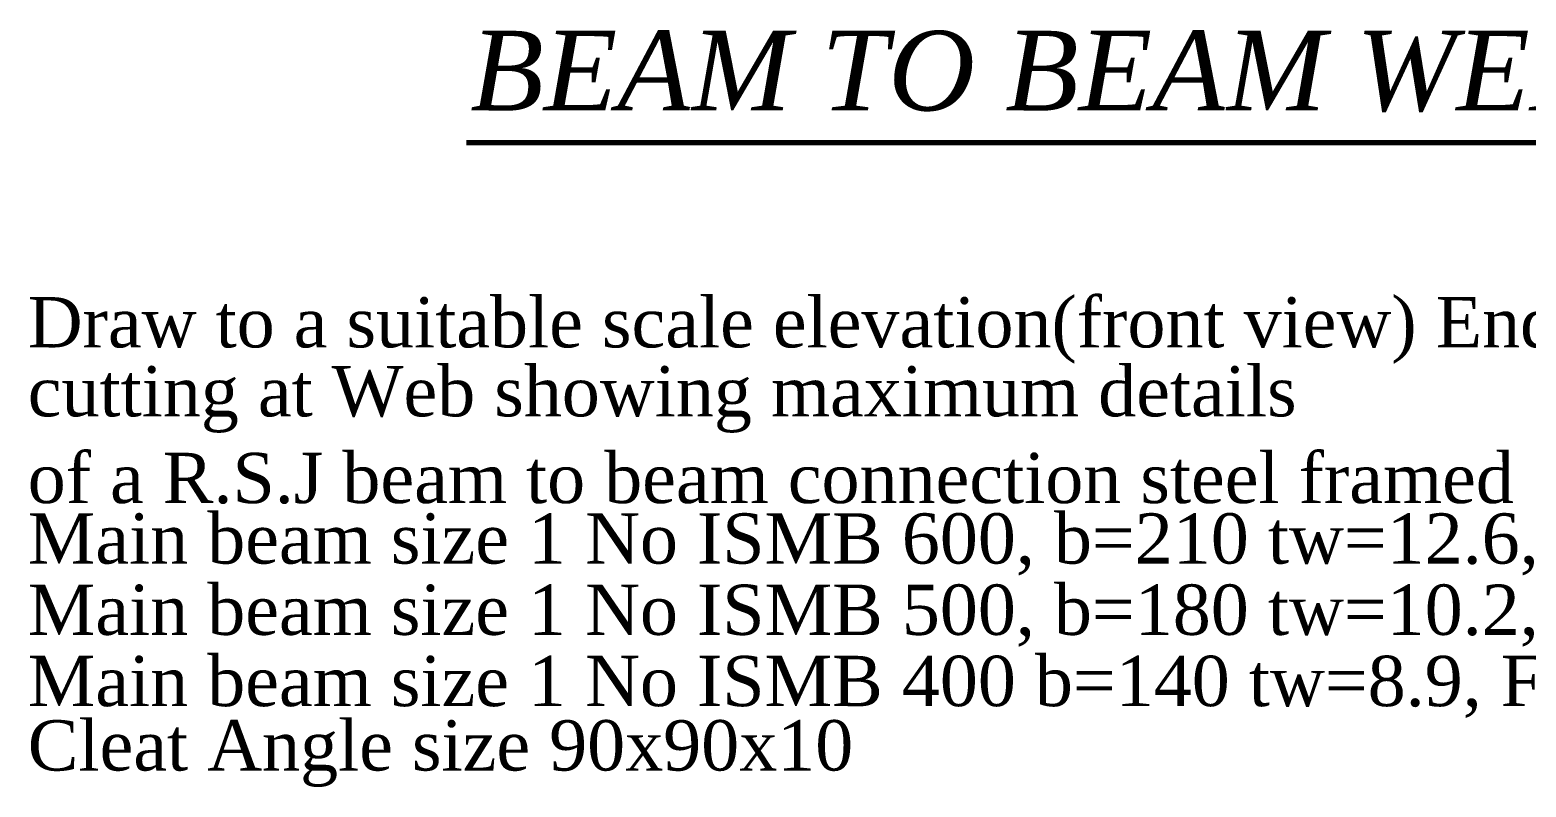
# Model space of a CAD drawing. Header units: millimetres. Extents: x 2741 to 2904, y 1625 to 1759.
# Drawn here: x 2741.3 to 2812.6, y 1723.2 to 1759.3 of the extents above; entities that cross this region are included whole.
import ezdxf

# ---------------------------------------------------------------- set-up
doc = ezdxf.new("R2010")
doc.units = ezdxf.units.MM
doc.layers.add('P', color=7, linetype='Continuous')
doc.layers.add('T', color=7, linetype='Continuous')
doc.styles.get("Standard").update_dxf_attribs({"font": 'arial.ttf'})

msp = doc.modelspace()

# ---------------------------------------------------------------- linework, layer by layer
at = {"layer": 'P', "const_width": 0.254}
msp.add_lwpolyline([(2762.091, 1753.928), (2859.705, 1753.928)], dxfattribs=at)

# ---------------------------------------------------------------- texts
at = {"layer": 'T', "attachment_point": 7}
for s, insert, char_height in [('{\\fTimes New Roman|b0|i1|c0|p18;BEAM TO BEAM WELDED CONNECTION}', (2762.281, 1755.372), 3.8), ('{\\fTimes New Roman|b0|i0|c0|p18;Draw to a suitable scale elevation(front view) End view (Side view), elevation (rear view) and connectional plan}', (2741.181, 1743.372), 2.4), ('{\\fTimes New Roman|b0|i0|c0|p18;cutting at Web showing maximum details}', (2741.181, 1740.072), 2.4), ('{\\fTimes New Roman|b0|i0|c0|p18;of a R.S.J beam to beam connection steel framed structure.}', (2741.181, 1736.672), 2.4), ('{\\fTimes New Roman|b0|i0|c0|p18;Main beam size 1 No ISMB 600, b=210 tw=12.6,   Ft= 20.8}', (2741.181, 1733.272), 2.4), ('{\\fTimes New Roman|b0|i0|c0|p18;Main beam size 1 No ISMB 500, b=180 tw=10.2, Ft = 17.2}', (2741.181, 1729.872), 2.4), ('{\\fTimes New Roman|b0|i0|c0|p18;Main beam size 1 No ISMB 400 b=140 tw=8.9, Ft = 16.0}', (2741.181, 1726.472), 2.4), ('{\\fTimes New Roman|b0|i0|c0|p18;Cleat Angle size 90x90x10}', (2741.181, 1723.172), 2.4)]:
    msp.add_mtext(s, dxfattribs=dict(at, insert=insert, char_height=char_height))

doc.saveas('drawing.dxf')
